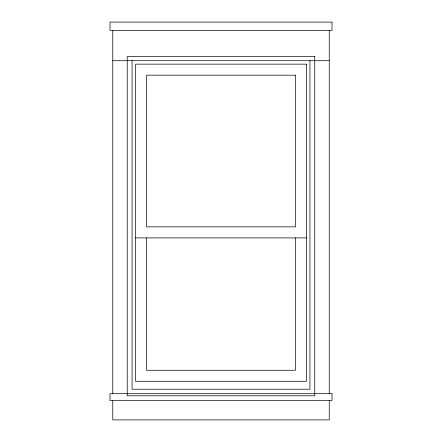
<?xml version="1.0" encoding="UTF-8"?>
<svg xmlns="http://www.w3.org/2000/svg" width="442" height="442" viewBox="0 0 442 442"><rect width="100%" height="100%" fill="white"/><g stroke="black" fill="none" stroke-linecap="round" stroke-linejoin="round"><path stroke-width="0.66" d="M112.76 60.709L329.24 60.709M135.512 237.89L306.488 237.89M329.24 30.371L329.24 393.7M329.24 400.596L329.24 419.9L112.76 419.9L112.76 400.596M309.936 60.709L309.936 389.22L132.064 389.22L132.064 60.709M295.46 237.89L295.46 370.263L146.54 370.263L146.54 237.89M112.76 30.371L112.76 393.7M331.997 22.1L110.003 22.1L110.003 30.371L331.997 30.371L331.997 22.1M314.765 56.57L127.235 56.57L127.235 395.772L314.765 395.772L314.765 56.57M306.488 64.156L135.512 64.156L135.512 381.291L306.488 381.291L306.488 64.156M295.46 75.184L146.54 75.184L146.54 226.862L295.46 226.862L295.46 75.184M331.997 393.7L110.003 393.7L110.003 400.596L331.997 400.596L331.997 393.7"/></g></svg>
